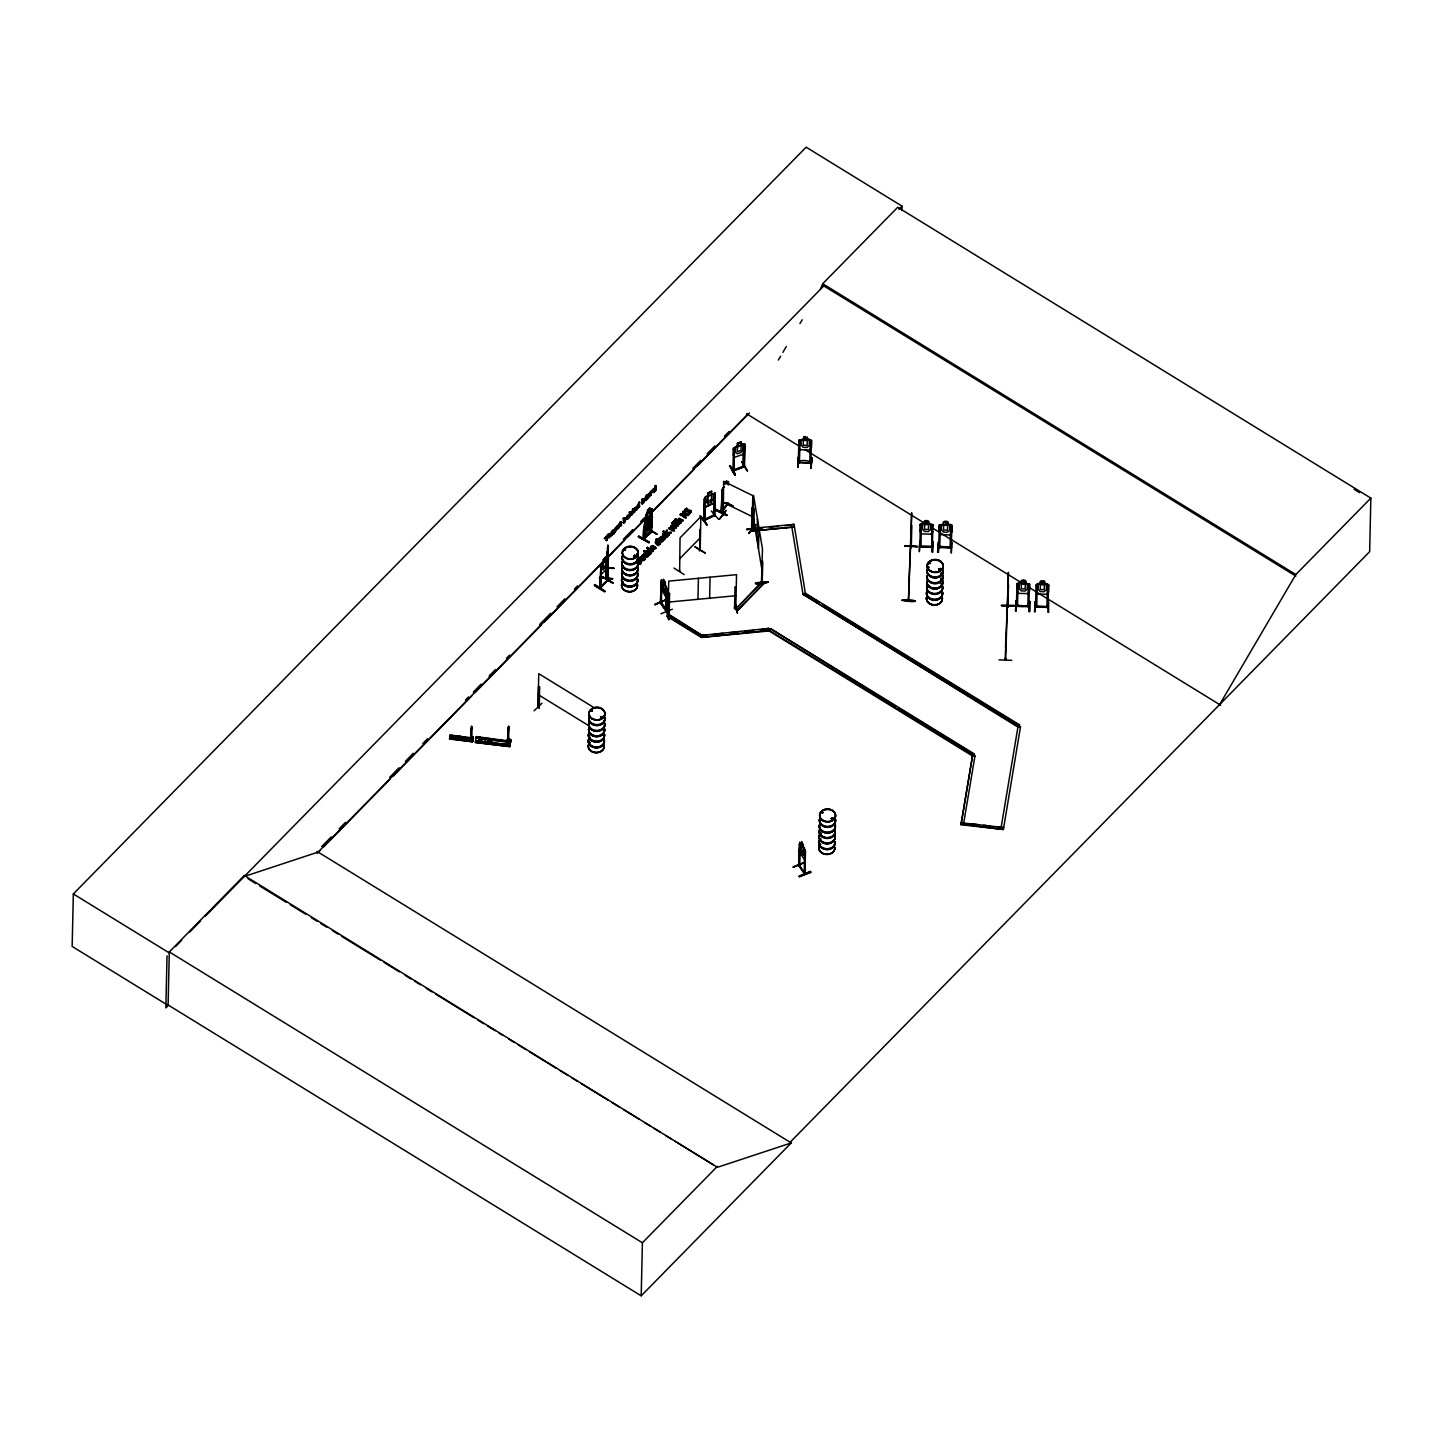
<?xml version="1.0" encoding="UTF-8"?>
<svg xmlns="http://www.w3.org/2000/svg" width="1443" height="1443" viewBox="0 0 1443 1443"><rect width="100%" height="100%" fill="white"/><g stroke="black" fill="none" stroke-linecap="round" stroke-linejoin="round"><path stroke-width="1.5" d="M591.414 711.273L592.117 710.317M600.865 716.558C600.991 718.939 603.607 715.548 602.002 717.496M624.44 550.216L624.873 549.35M624.404 549.981L625.631 550.108M633.874 556.421L634.559 555.302L634.325 556.385M634.722 556.619L634.325 555.555M635.317 556.619L636.002 555.465M636.255 556.186L634.541 555.14M822.961 812.499L821.897 812.95M822.384 812.517L821.68 812.283M831.114 818.794L832.683 819.047M831.493 818.325L832.467 817.91M832.647 819.245L833.224 818.325L833.332 819.281M929.472 563.51L930.32 562.644M929.635 562.608L930.446 563.419M938.78 569.029L939.159 570.003M939.068 568.885L940.024 569.588M941.07 569.624L939.591 569.606M472.402 738.131C470.165 738.888 473.755 735.84 472.51 741.81L449.567 739.05L450.234 735.064L452.543 735.533M509.271 740.89C511.417 741.413 509.397 746.031 510.335 741.143M509.812 740.962L510.191 740.079M471.139 740.061L471.031 731.98M508.567 726.298L507.792 744.191L508.657 726.316L508.17 727.885M650.378 552.597L649.188 554.004L646.897 551.839L648.755 550.865L650.396 552.813M901.965 210.534L902.073 206.169L806.132 147.186L73.34 893.938L72.15 946.428L168.073 1005.41L169.3 951.929L244.3 875.486L717.387 1167.315L791.233 1142.928L790.115 1142.243L1369.641 551.695L1370.85 498.106L897.726 207.269L822.726 283.712L820.418 289.069M167.027 955.843L165.837 1007.899L168.47 1005.212M244.3 875.486L244.282 876.478L318.109 852.091L603.914 560.84M472.582 738.563L472.763 737.445L472.528 741.359L449.621 738.582L472.51 741.756L472.673 740.71M450.234 735.064L450.036 736.345L470.887 738.888M451.948 738.69L452.561 735.353M453.499 738.87L454.112 735.533L456.439 735.822L455.826 739.159M457.9 739.411L458.495 736.074L460.822 736.543M460.227 739.88L460.822 736.363M470.22 740.169L472.546 740.439L472.925 738.996L473.16 737.102L470.833 736.832L470.202 741.071L470.274 739.898L472.745 740.025M471.212 733.765L471.23 728.643L471.266 731.294M471.681 729.887L471.554 737.842L471.554 726.208M509.92 746.013L475.613 741.431M508.712 726.605L508.73 741.54L476.352 736.994M481.313 742.225L482.215 737.499M484.812 742.658L485.714 737.932M487.914 743.037L488.798 738.311M491.396 743.452L492.297 738.726M475.739 740.782L510.119 744.931L475.739 740.728L475.414 742.496L509.794 746.662L509.938 744.209L506.457 743.776L506.349 745.526L507.269 740.53M506.439 744.877L506.457 743.776M507.196 740.656L507.287 739.159L510.786 739.592L510.569 742.135L476.316 737.391M534.09 710.786L541.901 703.246M538.077 706.781L539.303 707.791L539.466 695.724M538.005 707.485L538.762 673.683L593.001 707.016M539.664 686.724L539.033 708.062L538.437 706.421M594.714 584.704C625.937 605.339 573.647 571.302 604.851 591.017M600.883 566.359L599.621 588.167L607.737 579.779M600.739 587.698L600.504 586.507L599.621 587.265L600.865 587.59L600.054 588.383L601.442 563.924L600.054 588.293L607.792 580.429M600.793 587.716L601.244 566.576L600.18 567.081M602.579 576.731L613.131 582.99L602.525 576.749M605.807 556.962L606.926 564.159L603.21 569.967L601.984 569.209L602.092 564.375L603.336 559.559L605.934 557.016L603.372 559.631M604.689 537.986C601.767 542.009 613.852 527.867 609.397 537.752C606.403 539.177 613.059 530.952 608.423 535.299M605.248 538.329L608.585 534.451M608.567 534.956L606.547 540.584L606.06 536.58M606.547 540.584L606.619 536.02L608.008 534.108M606.204 567.55L605.952 578.156L607.232 567.333M607.81 580.519L606.565 581.078L607.269 579.473M606.818 564.574L606.403 578.192L606.511 577.218M606.998 558.928L606.944 555.393M607.124 581.168L607.305 563.997M607.395 559.794L608.116 547.24M607.052 581.222L608.17 559.505M607.882 549.007L607.178 558.567M607.719 548.25L607.846 545.346L606.944 555.465M601.605 564.051L608.405 557.9L607.719 580.645L607.737 564.033M607.846 559.83L608.188 545.815M608.405 557.9L607.323 568.308L601.298 574.44L600.541 572.51L601.37 574.296M608.946 535.678L611.147 533.82M611.868 531.204L611.111 535.948L610.028 535.804M610.064 534.487L609.343 537.229L610.515 533.062L608.405 534.794M611.832 535.209L612.986 530.086L612.355 534.668L611.273 534.848L612.355 534.668M613.383 533.73L615.746 530.808M612.553 578.751C572.907 575.991 639.051 581.24 599.801 577.2M613.834 568.199L607.178 567.46M615.241 528.318C610.371 537.824 620.977 521.266 613.942 534.09M619.011 526.028C613.113 527.904 623.214 523.647 617.442 525.468C613.293 532.251 621.356 524.711 618.668 528.282C614.88 532.251 618.362 522.492 619.498 525.775C620.364 526.984 621.193 522.925 621.518 525.306C618.975 529.509 620.093 518.993 620.634 523.196L620.093 521.951M619.191 523.737L620.093 524.152L619.57 522.474M619.444 526.713L617.514 528.607L619.516 525.901L619.173 524.17M619.75 524.512L619.552 523.376M620.057 522.853L621.59 522.222L620.652 525.649L621.536 524.837M620.616 523.629L621.031 521.861M624.26 519.823C627.651 511.886 624.116 531.042 623.214 518.452L625.468 517.676L625.522 519.733M623.683 523.142L623.737 517.911M624.206 522.041L625.613 518.795L624.206 522.041L625.053 518.452L624.242 520.256M628.805 516.035C628.102 511.58 623.16 523.755 629.238 516.558M629.31 515.638C622.654 516.432 630.573 524.494 629.328 512.211L631.655 511.598L631.709 514.953L631.096 512.229L629.815 513.69L630.32 516.36M629.797 516.901L629.851 511.67M630.519 512.139L630.375 513.6L630.411 512.012L629.328 512.211M631.709 514.953L632.485 510.191L634.289 508.351M633.062 508.567C634.271 511.201 631.006 508.639 633.621 508.91M632.972 513.672L633.026 509.505M633.495 513.131L633.766 508.892L634.83 509.487L634.776 511.814L633.693 512.012L634.776 511.814M634.253 512.355L634.271 509.145C636.183 505.122 635.028 511.399 636.688 509.866L636.94 506.24L639.339 502.002L639.285 507.233M636.165 510.407L636.038 506.944L634.271 508.694M638.78 504.329C634.235 512.77 641.901 500.505 638.906 507.124C637.175 509.938 636.074 505.465 634.848 509.054M639.339 502.002L638.726 506.89M638.419 536.76C671.193 554.437 616.72 524.458 648.755 542.839M639.285 506.908L637.409 508.603L639.898 502.362M636.507 562.59C640.349 567.46 642.045 559.018 636.958 560.407M645.003 498.033C650.468 485.497 641.395 513.492 641.864 499.44C642.099 503.048 644.299 495.526 644.299 500.306M642.333 504.13L642.388 498.899M642.875 503.03C645.4 495.093 642.82 506.132 643.488 501.497M647.673 555.573C650.144 556.836 641.756 559.866 642.712 554.779L646.951 556.114M642.171 555.753L642.712 554.779M645.274 523.953L645.057 517.442L643.831 539.249L644.498 538.383M646.302 551.893C647.131 546.951 654.437 553.138 649.386 554.978L643.776 551.533L644.318 550.559L646.302 552.236L644.318 550.559M644.101 553.372C651.082 556.349 643.145 555.573 644.624 552.831L648.647 555.321L648.123 556.276M651.027 531.511C652.705 528.733 642.424 538.365 644.263 539.375C639.862 538.979 649.512 501.515 646.266 515.44L646.157 520.256L647.348 521.013M645.057 517.442L644.444 539.357M644.083 553.805L644.624 552.831M644.985 538.798L645.093 532.359M648.466 493.903L647.709 498.647C641.666 505.248 650.486 492.514 645.598 498.34M647.24 497.528L645.274 499.512L646.266 498.701M649.603 525.45L649.657 528.102L647.167 530.753L646.085 523.575L649.693 517.712L650.901 518.452M651.496 511.183L652.182 510.461L651.064 523.304L647.42 529.166L646.211 528.427L646.32 523.593C649.945 519.39 644.101 522.582 648.087 523.502L646.428 528.084L647.33 522.258M647.438 513.257L647.474 510.606L649.999 508.026L647.51 510.678M646.879 552.579L646.951 551.551M646.933 548.322L647.456 547.366L653.066 551.244L646.933 548.322L647.456 547.366M647.167 530.753L647.312 527.994L645.616 529.888M647.51 521.41L647.546 518.759L650.09 516.197L649.945 518.957L651.172 518.488M648.448 497.889L649.043 494.246M648.971 497.366L650.162 493.127L648.466 494.354M648.448 494.805L649.584 492.766M649.927 495.472L650.522 491.81L651.009 495.274L649.927 495.472L651.009 495.274M649.657 528.102L649.639 525.523L652.11 521.879L651.406 523.701M649.675 518.524L651.082 510.317L649.855 510.786L649.873 507.954M649.188 554.004L646.879 552.146M650.486 495.815C649.855 494.318 651.154 489.466 652.903 491.504L654.364 489.393L652.903 491.504M654.978 490.331C644.083 498.935 662.59 480.285 650.522 491.81M649.386 554.978L651.172 552.669M644.263 539.375C646.302 534.613 653.697 532.99 650.649 531.06M650.937 532.269L651.154 525.883M651.533 522.853L651.821 510.245M651.731 531.601L652.29 508.802L649.729 510.714M651.677 548.629C654.978 541.648 647.943 551.821 653.318 546.518M644.823 531.908L645.544 533.657L651.442 527.453L651.677 513.257L652.29 515.115M655.212 547.258C650.901 553.625 655.97 542.37 650.649 546.572C649.17 553.192 658.675 547.276 655.122 548.033M652.543 551.785L653.066 550.811M654.527 489.826C650.522 486.832 652.795 498.051 654.725 488.708C648.43 493.921 658.026 494.3 655.068 485.984L656.15 485.804L656.06 490.151M655.537 490.674L655.591 485.443M652.2 548.953L654.346 546.32M655.248 546.969L655.88 548.178M659.884 543.199L655.717 542.532M655.97 539.375C655.104 543.74 655.23 543.849 659.036 543.416C653.282 546.031 656.06 540.385 656.493 538.852L657.647 539.989L656.493 538.852M654.888 604.815L666.215 599.693L654.869 604.346M656.872 534.144L648.214 529.076L656.818 533.856M655.789 542.712C657.593 538.979 659.758 543.614 662.391 541.396M660.01 543.001L660.046 543.686A1.948 1.533 1.3 0 1 659.776 544.516L657.395 545.201L659.289 543.199M655.753 543.217L657.701 540.44M168.091 1004.959L641.197 1295.814L642.406 1242.766L717.424 1166.323M658.152 545.67L657.431 544.732M658.206 540.349L659.18 538.924L658.206 540.349L662.59 541.468L661.056 539.592M657.647 539.989L662.103 537.265L659.794 539.069M665.259 538.816L661.453 536.327L659.126 538.203L661.778 536.814L664.736 539.339M668.614 619.642C673.159 612.77 649.224 589.141 666.774 611.381L667.261 588.654L661.345 579.888L661.417 603.39L661.291 581.493L660.353 602.561M661.02 603.553L661.417 580.014M660.912 613.798L672.33 609.199M662.626 538.041L663.744 538.726L661.868 539.087M669.137 534.866L667.406 532.377L671.193 532.341L667.387 533.459L669.137 534.433L668.614 535.407L663.004 531.944L663.527 530.988L666.81 533.441L663.527 530.988M663.672 534.65C666.702 533.856 662.77 532.196 662.662 534.956M663.203 592.442L663.491 579.509M665.061 534.036L664.339 533.098M666.81 533.441L666.991 530.05L667.387 532.81L671.175 532.792M665.061 595.183L665.349 582.269L663.419 579.328L662.301 586.309L663.257 589.844L665.115 592.586L666.161 591.991M666.991 530.05L666.323 531.15M667.063 535.93L667.153 534.83L667.55 536.58M665.782 610.75L666.738 610.515L665.674 610.587L666.269 587.175L663.816 580.429L664.989 583.062M666.648 589.484L666.395 610.768M666.991 595.58L667.333 588.726M668.614 535.407L669.137 534.433M667.135 616.414L668.668 614.213L702.543 635.714L701.027 637.247L667.135 616.414L668.668 614.213M668.885 528.535L669.444 527.543L673.087 529.347L668.885 528.535C683.441 538.239 663.473 516.901 674.188 529.725M670.49 533.477L671.193 532.341M666.125 609.613L668.668 619.3M668.127 614.916L669.191 614.826L669.552 593.416L668.398 593.524L669.552 593.416M670.706 526.677C683.351 528.805 664.501 523.033 673.087 529.347M671.987 523.124L672.6 522.077L673.286 522.943L671.987 523.124L672.6 522.077M675.017 527.398L672.402 524.945L672.943 523.971L676.172 527.687L671.825 527.038M672.691 523.556L673.304 522.51M672.402 524.945L672.943 523.971M673.394 523.935L673.935 522.961L677.957 525.883L673.394 523.935L673.935 522.961M675.288 522.492L673.556 521.879L674.097 520.905C675.234 523.304 677.939 518.939 675.811 522.402C677.597 525.595 682.214 521.59 678.751 524.675C672.6 520.959 677.831 526.046 680.212 523.106M673.701 530.212L674.206 529.274M674.097 520.905L673.556 521.879M673.953 568.073L684.144 574.585M673.574 521.446L675.288 522.943M681.132 522.637C674.152 519.66 682.088 520.436 680.609 523.16L674.999 519.714L675.54 518.74L677.561 520.436L675.54 518.74M675.703 528.174L676.19 527.254M675.811 522.402L676.767 520.995M677.434 526.406L677.957 525.45M679.635 571.266L680.05 537.86L700.865 516.648L700.18 550.505L699.386 550.054M680.23 514.79L681.006 513.564L686.922 514.484L680.23 514.79L685.587 518.091C687.391 514.826 674.747 511.994 686.11 517.568M680.609 523.16L681.15 522.204M678.174 520.165C679.382 517.442 682.286 522.943 683.062 520.256L679.058 518.199L677.543 520.057M686.922 514.917L682.665 512.301L683.188 511.345L688.545 515.079L681.475 514.718M682.521 521.212L683.062 520.256M682.665 512.301L683.188 511.345M685.587 518.091L686.11 517.135M686.706 508.152C688.978 510.119 685.263 506.944 684.685 509.83A2.164 1.696 1.3 0 0 684.649 510.804C689.501 513.239 692.279 510.389 684.776 511.093M687.932 515.71L688.564 514.646M691.143 510.984L690.187 513.528L687.968 513.69L690.313 511.904M688.852 514.249L688.004 513.221M694.913 546.717L705.266 553.102L695.075 546.879M697.961 599.296L698.43 578.3M700.108 550.396L699.891 529.545M700.342 516.179L707.142 524.927L700.414 515.818M700.234 529.184L699.801 550.775M701.027 637.247L702.561 635.046M803.967 594.859L1018.018 727.11L1019.552 724.891L805.501 593.307L803.967 594.859L1018.036 726.442L1020.508 726.731L1003.372 829.509L961.002 824.729L972.528 755.988L974.061 753.787L770.688 628.769L769.155 630.97L701.352 637.409L769.173 630.32L974.999 756.276L972.528 755.988L769.155 630.97L768.848 628.372L701.027 635.461L707.593 634.848M714.808 515.53L704.004 520.689L704.942 520.364L705.465 499.224L704.238 499.386L703.895 520.743L704.563 498.088M704.978 520.274L705.086 505.23M711.327 504.31L711.67 491.161L708.098 492.893L706.312 502.146L708.062 503.336L711.399 501.731L713.221 498.809L713.329 493.993L711.561 493.993M708.008 505.934L708.17 492.983M711.327 511.038L718.65 519.426M709.613 598.196L710.082 577.2M713.852 498.953L713.654 516.143L714.646 515.728L715.241 493.037L705.609 496.645L704.527 498.214L705.681 496.735M713.942 494.751L713.672 515.385M703.841 520.292L714.501 515.205L714.79 500.595M715.043 493.019L713.798 503.138L705.338 507.088L713.798 503.138M715.782 509.379C749.584 527.128 692.947 497.907 726.731 514.754M725.919 510.461L719.588 518.759M722.203 490.512L721.085 512.157M722.041 489.844L724.043 486.598L722.041 489.844L721.518 512.572L722.113 489.79M722.149 510.984L722.6 490.71L721.608 491.305M752.074 529.419L752.795 495.634L723.61 481.313L723.322 515.385L723.232 513.961M726.424 480.898L726.37 483.477L727.867 481.475M727.561 482.99L726.478 483.531L726.623 480.772M726.947 504.725L727.705 503.012L727.038 504.527M727.452 503.138L727.579 504.797M721.644 512.427L727.994 503.409L721.157 512.175M728.535 481.529L728.462 484.974L727.831 481.601M730.014 465.873C738.058 484.632 736.164 470.58 729.436 466.179M741.269 441.955L737.427 443.29L737.553 446.013L737.427 443.29L741.269 441.955L741.143 444.769L743.037 444.967L742.929 449.783L740.962 452.525L737.373 453.769L735.515 452.362L735.623 447.546L737.373 445.869L733.513 448.124L732.882 470.797L733.765 469.246M733.639 448.106L733.369 455.05L734.541 457.305L743.542 454.184L745.021 444.119L744.498 466.702M733.747 470.003L734.144 455.321M733.928 470.49L734.469 449.35L733.224 449.386L734.469 449.35M733.423 506.06L726.1 502.813M735.335 474.801L730.014 465.584M735.876 607.305L734.487 607.395L734.541 608.621L735.046 587.211L736.255 587.445L735.046 587.211M735.01 603.228L737.463 613.203L735.19 603.156M735.443 609.397L761.489 582.214L763.455 584.072L737.427 610.605L735.443 609.397L761.471 582.864L762.463 548.989L753.553 495.4L752.975 530.176M734.721 607.377L735.786 608.441L736.543 574.675L668.74 581.114L667.893 614.934L669.083 613.654M741.269 444.642L741.143 442.081M737.427 610.605L763.473 583.423M741.774 461.904L747.149 471.067M743.812 446.103L744.859 445.743L743.614 445.779L743.271 467.189L744.047 465.602M743.47 452.092L743.379 467.135M744.678 445.418L744.137 466.396M752.975 529.617L746.644 529.202M755.807 525.054L748.881 533.134M752.092 528.661L752.236 507.864L752.019 529.401M751.532 529.166L752.236 507.864M751.983 531.006L794.353 526.984L751.983 531.006L751.677 528.391L794.047 524.368L805.483 593.975L818.866 602.182M752.687 529.274L753.3 528.372M753.318 529.202L753.715 508.116M753.408 530.122L753.877 509.018M756.98 539.862L757.449 518.867M758.513 549.061L758.982 528.066M762.445 560.786L762.265 581.818M762.607 561.706L762.157 582.81L761.525 581.186M768.289 581.745C761.327 586.652 743.163 582.539 768.307 581.854M768.848 628.372L760.082 629.851M770.688 628.769L895.381 706.096M791.882 527.218L803.011 594.209L805.501 593.307L803.011 594.209M794.047 524.368L785.118 525.883M798.466 456.998L798.015 467.117M798.412 457.323L798.051 467.117M799.711 461.598L798.286 462.716L798.881 441.324L800.035 441.36L799.404 462.824C794.678 459.523 812.571 459.794 810.804 463.239L811.453 440.584M798.52 462.788L798.556 461.453M803.21 439.339L798.971 440.115L798.809 447.15L800.053 449.765L809.938 450.018L811.435 447.601L811.597 440.566L810.064 439.682C807.737 440.133 803.354 432.341 803.336 439.538L801.208 440.331L801.099 445.147L803.156 447.294L807.088 447.438L809.234 445.454L809.343 440.62L807.25 439.682L807.322 436.995M804.545 862.373L793.127 867.243L804.491 862.661M793.181 866.972L804.238 862.301M799.079 864.267L799.729 865.259L798.701 865.331L799.602 844.119L799.711 866.034L798.628 865.331L804.599 874.205L804.869 852.146L805.014 853.12M804.905 849.458L799.693 842.405L799.242 866.197L799.765 842.532M810.804 872.33L810.497 871.428L799.115 876.424L810.804 872.312L799.44 876.875M810.263 442.099L811.435 441.774L810.281 441.738L809.776 463.095L811.074 463.131L798.25 462.662M809.956 461.868L809.902 463.203L810.966 462.013M799.693 842.405L801.605 844.678L801.713 841.864L804.491 849.729L804.527 874.205L804.869 852.146M802.092 842.965L803.264 844.75M810.966 467.947L811.958 457.882L810.93 467.586M811.038 467.965L812.012 457.936M805.465 851.226L804.996 874.043L798.646 864.555M909.415 578.571L908.459 600.577L911.651 512.806L910.84 547.582L911.417 545.725M910.84 547.582L910.912 545.688M911.814 525.577L911.291 547.582L911.471 545.923M919.804 541.558L919.353 551.244M920.273 531.258L920.436 524.278L919.822 546.915L920.995 546.843L921.356 525.486L920.201 525.45L921.356 525.486M919.822 546.915L919.876 545.58L921.013 546.085M924.71 520.977L924.638 523.665L922.528 524.458L922.42 529.274L924.476 531.421L928.39 531.565L930.537 529.563L930.645 524.747L928.57 523.809C931.475 519.552 922.023 519.372 924.512 523.575L920.291 524.242M931.583 525.865L932.737 525.901L931.583 525.865L932.106 547.312M932.629 541.594L932.178 551.695M931.006 546.807L932.16 546.031L932.376 547.258L932.9 524.693L928.715 523.737M938.383 552.362L938.852 541.828L938.275 552.29M939.952 547.619L939.808 546.302L938.744 547.582L939.231 526.136L940.385 526.19L939.754 547.637L938.635 547.546M943.56 524.152L939.339 524.927L939.177 531.962L940.403 534.577L950.288 534.938L951.785 532.323L951.947 525.378L947.762 524.314L949.692 525.45L949.584 530.266L947.438 532.251L943.506 532.106L941.449 529.978L941.576 525.144L943.686 524.368C940.89 520.147 950.342 520.165 947.762 524.422L947.672 521.807M950.63 526.551L950.125 547.907C953.498 548.556 949.043 544.732 950.27 548.015M951.208 552.831L951.695 542.297L951.388 552.795M951.334 548.033L951.803 525.414M961.002 824.729L972.546 755.338L974.061 753.787M961.327 822.781L1003.697 827.561L997.005 826.803M963.816 822.402L975.017 755.609M999.007 659.866L1011.832 660.335M1001.442 605.717L1014.285 605.555L1001.442 605.284M1001.244 826.623L1018.036 726.442L1019.552 724.891M1005.663 659.18L1008.386 572.276L1008.026 607.052L1007.521 605.248M1006.168 638.04L1005.104 659.974M1005.825 658.387L1005.699 659.92L1005.248 658.369M1008.549 585.046L1007.593 606.944M1008.152 605.375L1008.098 606.854M1003.372 829.509L961.02 824.061M1015.854 600.955L1016.106 610.696M1017.459 606.403L1018.091 584.956L1016.936 584.92L1016.431 606.367L1017.766 605.194L1016.377 605.104L1016.341 606.313L1029.112 606.727L1027.759 606.276M1028.841 606.818L1029.49 584.181L1018.379 582.936L1017.026 583.712L1016.864 590.746L1018.109 593.362L1027.975 593.614L1029.49 591.089L1029.635 584.144L1025.306 583.17M1018.036 726.442L1020.508 726.731M1021.391 583.134C1018.596 578.697 1028.3 579.058 1025.306 583.279L1027.398 584.217L1027.29 589.033L1025.125 591.035L1021.211 590.89L1019.155 588.744L1019.263 583.928L1021.391 583.134L1017.026 583.712M1025.522 580.501L1025.45 583.08M1028.318 585.335L1027.831 606.691C1030.663 602.958 1026.965 608.026 1016.503 605.88M1029.364 601.064L1028.913 611.165M1034.938 601.641L1035.118 611.399M1036.507 607.106L1036.543 605.771C1032.827 608.116 1039.627 605.844 1035.407 606.24M1037.12 586.002L1035.966 585.605L1037.138 585.66L1036.795 606.655M1044.407 581.276L1044.353 583.982L1046.428 584.92L1046.319 589.736L1044.173 591.72L1040.259 591.576L1038.202 589.429L1038.311 584.613L1040.421 583.838C1037.661 579.437 1047.185 579.942 1044.498 583.784M1046.734 607.377C1049.169 603.968 1046.716 610.046 1047.041 606.168M1047.365 586.02L1046.915 607.413M1048.646 612.337L1048.574 602.146M1040.439 583.712L1036.056 584.505L1035.605 607.07L1048.033 607.413L1048.538 584.884M1035.912 591.323L1037.138 594.047L1047.023 594.3L1048.52 591.792L1048.682 584.848L1047.167 583.964L1048.538 584.992M1219.624 704.563L1295.832 574.548L1370.85 498.106M908.387 598.899L908.928 599.819M910.858 547.474L910.894 545.797M471.915 729.256L471.843 728.156M509.92 741.702L510.01 741.323M798.881 441.324L800.035 441.36M798.971 440.223L810.118 439.592M798.033 467.55L798.502 456.998M809.92 450.126L811.435 447.492M810.858 468.019L811.345 457.467M908.747 587.716L911.164 533.802M919.353 551.677L919.804 541.125M920.129 531.277L921.374 533.892L931.24 534.144L932.737 531.619L931.24 534.144M920.923 546.157L919.768 545.652M932.376 546.085L931.258 546.049M932.9 524.693L921.644 523.466L920.291 524.35M932.16 552.146L932.701 541.612M932.863 552.128L932.791 541.991M938.13 542.207L937.679 552.344L938.726 542.189M939.231 526.136L940.385 526.533M939.339 524.927L950.486 524.404M939.898 547.528L940.06 546.428L950.035 547.005M940.403 534.577L939.321 531.854M950.215 546.753L950.27 547.961M951.785 526.605L950.612 526.911M951.947 525.378L950.414 524.494M1005.5 647.186L1007.917 593.271M1016.521 600.595L1015.403 611.074M1016.936 584.92L1018.073 585.317M1016.088 611.147L1016.557 600.595M1017.604 606.313L1017.766 605.194M1018.109 593.362L1017.008 590.62M1029.472 585.371L1028.3 585.678M1028.895 611.616L1029.4 601.064L1029.599 611.598M1029.562 611.579L1030.049 601.478M1034.487 611.76L1035.569 601.298L1035.136 611.832M1037.427 583.531L1047.221 583.874L1044.353 583.856M1037.138 594.047L1036.056 591.323M1048.52 586.074L1047.347 586.381M1048.52 591.901L1046.915 594.318M1047.943 612.301L1048.43 601.767M608.152 552.507L607.341 560.064M663.762 538.293L663.113 540.097L661.796 539.159M472.546 738.311L473.16 737.102M607.737 555.898L607.99 552.182M615.494 531.132L615.71 529.996M471.41 728.408L471.681 726.424M510.461 741.161L510.497 740.115M647.041 556.276L647.113 555.212M678.12 520.779L679.04 518.921L682.539 520.779M762.175 582.665L761.958 581.691M607.287 553.733L607.521 551.226L607.232 553.499M664.321 538.924L663.636 540.602L661.904 540.746M721.807 511.435L721.626 510.822M471.446 728.084L471.627 726.677M450.036 736.363L450.252 735.19L473.178 737.986L472.979 739.123L473.178 737.968M476.136 738.365L476.443 736.706L510.66 741.233M640.512 558.838L641.774 557.142L644.101 559.451L640.818 559.307L641.756 557.575L644.119 559.235M607.846 545.346L607.575 548.665M607.611 549.386L607.972 545.364M607.792 567.586L606.493 577.994M607.521 569.245L607.323 568.308M660.966 539.682L661.417 538.113M647.691 555.952L645.923 557.341L642.189 555.321M449.585 739.032L449.783 737.914M475.432 742.46L509.812 746.554M508.261 728.877L507.81 734.74M509.974 745.688L475.505 741.522L509.866 746.157L510.046 745.183M470.833 736.832L473.106 737.373M475.559 741.702L476.406 736.525M507.287 739.159L510.786 739.592M508.134 740.818L507.521 744.155L507.9 734.758M509.938 744.209L506.385 744.173M509.866 743.903L510.443 742.423M509.848 745.959L510.75 740.944M704.617 519.173L703.968 520.021L704.924 519.552M714.826 514.772L713.906 515.331M617.37 527.687L619.516 525.901M627.164 517.712L628.733 515.584M615.331 531.493L613.852 532.485L616.341 527.579M623.105 522.799L625.342 520.147M641.774 503.787L643.794 501.533M650.577 532.07L651.262 530.429M641.323 562.067C637.95 569.714 644.299 557.449 636.814 559.289M691.233 511.634L688.87 513.816M715.403 510.281L726.388 515.566M715.71 509.83L726.713 515.079M644.805 522.907L645.724 519.444L651.677 513.257M644.931 522.979L645.833 519.498M651.226 519.209L652.128 515.728L651.334 519.282M651.442 527.453L652.362 523.989M643.722 500.974L643.488 499.44L642.911 501.244M638.798 535.966L649.134 542.027M638.78 536.327L649.116 542.352M667.929 535.299L667.712 536.291M594.282 585.569L604.455 591.774M594.642 585.136L604.815 591.396M679.689 571.374L679.689 570.67M699.404 550.559L699.386 549.837M661.778 539.357L662.644 537.608M600.486 716.774L602.867 716.558M831.114 818.542L833.116 817.91M833.495 818.722L831.655 819.299M930.212 563.185L929.617 563.582M744.372 466.792L733.08 470.725M647.312 527.146L648.629 523.538L650.613 523.719L649.116 522.42L650.847 517.676L648.61 522.42L647.294 521.392M647.059 555.844L645.995 557.088L642.694 555.23M663.726 538.888L661.886 539.393M690.403 511.688L688.004 513.654M607.052 568.235L605.916 577.94M804.599 859.92L805.302 858.098L804.725 859.866L800.017 852.975L799.53 849.332L800.017 852.975M667.117 595.526L666.377 597.366L661.688 590.458L661.201 586.832L661.868 590.385M659.325 543.452L657.413 545.165M667.081 535.497L665.331 536.904L663.401 534.884M663.527 534.415L664.664 536.255L666.937 535.804M644.119 559.018L642.838 559.83L640.638 558.639M721.157 511.525L727.344 504.365L721.59 511.706M645.688 523.142L644.985 524.981L651.659 517.063M650.468 547.366L652.254 546.031L654.346 546.771M662.842 534.181L662.968 536.381L665.295 537.608A1.966 1.551 1.3 0 0 666.594 537.391L667.568 536.147M660.317 602.687L666.143 611.399M661.399 602.489L660.768 601.623L660.912 602.687M803.931 873.213L805.05 873.231L804.022 872.654M726.983 503.733L728.066 503.427M611.85 531.673L612.986 530.086M612.409 532.016L613.546 530.429M649.025 494.715L650.162 493.127M650.504 492.279L651.641 490.692M651.082 492.622L653.968 489.484M638.726 506.565L637.788 507.918L639.339 504.671M630.375 513.6L632.268 512.391M642.911 500.793L646.644 498.484M615.187 530.465L613.293 532.142L615.764 527.218M643.903 539.177L651.785 530.609M655.753 548.051L653.102 549.549L650.595 548.033M618.849 526.388L616.937 528.264L618.939 525.559M628.643 516.414L627.29 518.632L629.202 516.756M654.364 490.205L653.03 492.424L654.924 490.548M778.336 360.029L780.609 356.205M782.882 352.363L786.291 346.609M799.945 323.593L802.218 319.751M630.375 514.033L631.745 513.167M634.83 509.487L636.219 508.621M662.608 541.035L660.858 542.604L657.683 540.872M661.868 540.909L658.206 539.898M679.581 523.16L675.811 521.969M476.208 737.878L510.642 741.846M620.941 524.512L620.021 524.765M592.333 710.551L591.305 711.056L592.243 711.092M600.811 717.387L602.777 717.189M940.998 569.516L939.014 569.696M685.497 510.371L687.517 509.163M458.621 737.265L458.982 738.563M798.268 462.319L810.948 462.788M938.617 547.131L951.442 547.6M1035.371 606.601L1048.015 607.034M647.059 551.695L650.252 552.362M654.96 547.979L652.2 548.52M727.867 483.82L728.084 482.864M719.588 519.191L726.19 510.479M748.917 533.188L755.537 524.549M748.863 533.567L755.555 524.891M724.855 483.531L726.172 481.854M724.837 484.397L726.154 482.702M726.478 483.531L727.939 481.655M703.679 519.678L713.365 515.259M663.509 534.866L665.097 533.567M669.119 614.033L667.911 614.177M734.613 608.17L735.714 608.098M650.27 552.813L649.188 553.571M662.103 537.265L661.056 540.025M645.779 515.115L651.514 509M645.418 517.658L644.372 518.163M645.436 525.288L648.412 522.312L645.49 525.505L644.75 523.593M656.763 534.307L648.16 528.805M539.303 707.232L538.023 706.727M175.523 946.536L181.764 940.169M189.592 932.196L200.523 921.049M205.213 916.287L823.809 285.912M898.935 209.361L902.073 206.169M624.296 518.253L623.214 518.452M642.947 499.242L641.864 499.44M656.15 485.804L655.068 485.984M616.81 527.344L618.452 525.685M620.634 523.196L621.59 522.222M626.605 517.37L628.246 515.692M649.999 492.352L651.082 492.153M605.988 540.241L607.106 540.025M631.15 514.61L632.232 514.411M635.605 510.064L636.688 509.866M646.626 498.827L647.709 498.647M321.735 846.59L331.205 836.922M339.105 828.877L345.418 822.438M389.628 777.398L399.098 767.73M405.429 761.291L413.311 753.246M422.799 743.596L427.525 738.78M465.422 700.162L468.578 696.933M473.322 692.099L481.222 684.054M489.105 676.009L495.436 669.588M506.475 658.315L509.632 655.104M539.646 624.53L550.703 613.257M557.016 606.818L564.898 598.773M574.386 589.123L577.543 585.912M623.34 539.249L632.81 529.581M640.71 521.536L643.867 518.326M692.802 468.434L700.703 460.389M707.016 453.968L714.916 445.923M724.386 436.255L729.13 431.439M607.07 557.629L644.967 519.011M651.28 512.572L747.618 414.412M317.226 853.408L320.382 850.198M323.539 846.987L389.79 779.473M392.947 776.262L471.807 695.887M474.963 692.676L541.215 625.162M544.372 621.951L604.31 560.858M605.663 559.704L624.819 539.971M627.976 536.742L645.328 519.065M653.21 511.038L694.227 469.246M697.384 466.017L749.44 412.969M600.432 586.598L606.926 580.753M687.517 508.73C682.467 512.049 688.69 510.479 690.981 511.129M657.647 539.556L658.603 538.582M675.252 521.626L676.208 520.652M639.267 564.285L640.259 563.167A2.219 1.75 1.3 0 0 640.439 562.048L636.976 559.974M679.563 558.874L700.396 537.644M803.967 595.508L805.483 593.975M641.197 1295.814L791.323 1142.82L790.223 1142.135M663.095 534.271L664.321 533.531M799.693 461.958L798.538 461.958M810.912 462.409L809.956 461.922M932.214 547.294L919.57 546.789M951.442 547.186L950.288 547.204M1017.568 605.573L1016.594 605.555M1028.967 605.988L1017.622 605.952M1047.997 606.691L1036.759 606.601M667.315 536.435L666.612 536.94A1.966 1.551 1.3 0 1 665.295 537.175L662.752 535.587M762.066 581.132L761.633 582.719M640.512 556.89L639.916 557.503A2.02 1.605 1.3 0 0 639.736 558.549L642.369 560.443L644.696 559.469A2.002 1.587 1.3 0 0 644.877 558.423L641.738 556.493M939.321 568.885L940.529 568.885M822.744 812.95L822.059 811.994M458.802 737.139L458.784 738.473M459.938 738.491L460.119 737.301M489.249 739.61L488.78 741.143M602.597 577.038L612.806 583.279M804.382 854.563L803.372 855.14L801.55 852.38L800.721 844.011L801.731 844.624M761.525 580.97L761.688 582.738M732.864 469.534C730.122 472.817 749.133 465.151 743.163 466.017M708.297 493.019L711.633 491.396M708.206 496.446L711.543 494.841M708.098 501.28L711.435 499.675M705.465 499.224L704.238 499.386M714.177 495.057L714.934 494.282M658.152 545.22L659.794 544.083A1.948 1.533 1.3 0 0 660.064 543.235M686.706 508.603L684.685 510.263A2.164 1.696 1.3 0 0 684.631 511.237M661.832 582.305L660.894 581.655M654.833 604.653L666.215 599.711M800.125 844.931L799.206 844.281M803.607 847.402L801.713 841.864M803.408 847.438L805.537 851.28M799.332 865.638L804.346 872.51M666.882 609.289L668.686 619.732M741.215 444.534L745.075 444.21M733.098 469.949L743.037 466.287M539.303 707.719L538.221 707.07L538.473 686.435L539.393 686.994M735.858 607.737L734.667 607.882M635.353 556.421L634.108 556.511M822.42 813.058L822.384 812.12M489.935 739.411L489.231 741.612M489.574 739.7C492.73 738.329 491.071 743.885 488.979 741.197M636.814 559.722L641.269 561.904M939.79 546.825L938.653 546.771M759.361 527.958L746.644 529.671M746.626 529.473L755.104 528.643M668.939 613.618L667.784 614.538L669.191 614.411M753.895 528.841L762.806 527.994M769.498 527.362L778.426 526.515M668.271 602.128L736.074 595.688M714.159 634.217L722.907 633.387M729.473 632.755L738.221 631.926M744.786 631.312L753.535 630.483M741.882 461.796L747.636 470.905M645.652 529.779L644.768 529.924M651.442 508.82L652.29 508.802M651.496 517.117L652.525 517.045M670.508 533.044L667.442 533.838M634.848 557.016L635.786 555.988M904.707 546.085L917.532 546.464M1001.442 605.555L1014.267 605.934M921.013 545.941L930.988 546.32M932.268 546.915L919.84 546.861M938.744 547.492L951.298 547.943M1017.766 605.411L1027.741 605.97M1036.795 606.114L1046.752 606.601M607.449 567.676L613.888 568.109M605.32 567.748L613.834 568.47M970.255 823.773L979.166 824.783M983.621 825.288L990.313 826.045M476.298 737.499L506.403 741.035M478.264 738.744L506.222 742.009M450.144 735.714L471.013 738.167M470.977 738.383L450.09 735.894L470.887 738.816M449.693 738.329L472.637 741.107L449.621 738.401M681.493 514.285L687.932 515.277M940.042 568.308L941.07 568.867M490.313 739.628L491.522 740.908L489.556 741.558M671.843 526.605L675.703 527.741M668.903 528.102L673.719 529.761M653.318 546.969L651.641 546.861L651.695 548.196M728.084 503.192L727.038 503.878M726.045 502.543L731.583 505.176M721.987 496.825L722.492 498.466M723.141 502.326L752.308 516.63M752.705 528.517L752.993 529.401M666.233 610.732L661.038 603.012M822.726 283.712L1295.832 574.548M822.69 285.227L1295.814 576.082M746.5 413.726L799.422 446.266M805.176 449.801L926.045 524.116M931.799 527.651L1021.987 583.08M1027.741 586.616L1220.724 705.248M651.623 491.233L652.885 491.901M683.17 511.778L688.545 515.079M682.665 511.868L686.922 514.484M647.961 494.426L649.025 495.147M680.23 514.357L685.605 517.658M822.672 604.545L1019.534 725.558M683.044 520.689L679.04 518.65L677.561 520.436M675.017 519.282L680.627 522.727M673.917 523.394L677.957 525.883M673.412 523.502L677.434 525.974M638.744 506.132L639.808 506.709M761.471 582.864L763.455 584.072M632.467 509.163L633.567 510.01L632.485 510.191M663.004 531.511L668.614 534.956M647.438 547.799L653.066 551.244M646.933 547.889L652.543 551.334M643.794 551.1L649.404 554.545M611.345 531.727L612.409 532.449M899.223 708.441L974.043 754.436M735.461 608.73L737.427 609.956M644.606 553.282L648.647 555.753M610.046 535.353L611.111 535.948M608.008 534.595L608.964 535.155M636.525 562.157L639.285 563.852M670.526 616.035L702.543 635.714M667.153 615.764L701.045 636.597M538.293 694.678L588.78 725.721M316.991 851.406L791.233 1142.928M248.106 878.823L255.772 883.531M259.596 885.894L286.417 902.38M290.259 904.725L305.573 914.14M311.327 917.676L317.063 921.211M320.905 923.574L326.641 927.109M332.395 930.627L338.131 934.162M341.973 936.525L380.285 960.064M384.109 962.427L399.422 971.842M405.176 975.378L410.93 978.913M414.754 981.258L420.508 984.793M426.244 988.329L431.998 991.864M435.822 994.227L474.134 1017.766M477.958 1020.129L483.712 1023.664M487.536 1026.009L495.202 1030.717M499.044 1033.08L502.867 1035.425M508.603 1038.96L514.357 1042.495M518.181 1044.858L525.847 1049.566M529.689 1051.911L556.493 1068.397M560.335 1070.76L567.983 1075.468M571.825 1077.813L577.561 1081.348M581.403 1083.711L608.206 1100.197M612.048 1102.542L619.714 1107.25M623.538 1109.613L638.87 1119.028M644.606 1122.564L650.36 1126.099M654.184 1128.444L659.938 1131.979M665.674 1135.515L671.428 1139.05M675.252 1141.395L713.563 1164.952M169.3 951.929L642.406 1242.766M73.34 893.938L169.264 952.903M1354.075 489.195L1359.649 492.676M810.064 439.79L811.435 440.692M661.291 539.898L663.401 540.313L664.321 538.636M672.42 524.512L675.017 526.948M655.753 542.784L659.036 542.171L660.01 543.434M672.925 524.422L676.172 527.687M670.724 526.244L673.105 528.914M663.401 582.954L665.277 585.696M663.293 587.788L665.169 590.53M743.686 443.668L733.513 448.124M729.924 465.963L735.209 475.234M799.133 876.009L810.533 871.5L799.206 876.496M644.805 531.745L645.598 533.513M804.779 849.512L805.338 851.28M685.407 510.317L689.952 509.974L691.215 511.724M666.341 530.699L666.81 533.008M651.19 552.777L648.087 550.432L646.302 552.236M753.084 516.396L761.976 569.985M701.045 634.812L701.352 637.409M640.367 557.052A2.02 1.605 1.3 0 1 641.594 556.655M637.409 561.904A7.991 6.313 1.3 0 1 630.014 570.562A7.991 6.313 1.3 0 1 622.618 561.778M637.517 561.543A8.117 6.403 1.3 0 1 630.014 570.328A8.117 6.403 1.3 0 1 622.528 561.399M637.247 566.45A7.955 6.277 1.3 0 1 629.906 575.054A7.955 6.277 1.3 0 1 622.564 566.323A8.009 6.331 1.3 0 0 629.906 575.234A8.009 6.331 1.3 0 0 637.319 566.558M636.579 554.292A8.117 6.403 1.3 0 1 631.204 564.484A8.117 6.403 1.3 0 1 622.654 555.609M637.409 560.948A7.991 6.295 1.3 0 1 630.032 569.588A7.991 6.295 1.3 0 1 622.654 560.804M637.517 556.114A7.991 6.295 1.3 0 1 630.14 564.754A7.991 6.295 1.3 0 1 622.781 555.988M637.517 561.237A8.117 6.403 1.3 0 1 630.032 570.021A8.117 6.403 1.3 0 1 622.546 561.111M636.597 553.986A8.117 6.403 1.3 0 1 631.222 564.177A8.117 6.403 1.3 0 1 622.673 555.321M637.553 555.14A7.991 6.313 1.3 0 1 630.158 563.798A7.991 6.313 1.3 0 1 622.781 555.014M637.03 578.427A7.991 6.313 1.3 0 1 629.635 587.085A7.991 6.313 1.3 0 1 622.258 578.3M637.139 578.048A8.117 6.403 1.3 0 1 629.635 586.832A8.117 6.403 1.3 0 1 622.149 577.921M636.922 583.261A7.991 6.313 1.3 0 1 629.527 591.919A7.991 6.313 1.3 0 1 622.149 583.134M622.204 582.828A7.955 6.277 1.3 0 0 629.527 591.576A7.955 6.277 1.3 0 0 636.886 582.972A8.009 6.331 1.3 0 1 628.481 591.684A8.009 6.331 1.3 0 1 623.178 581.511M637.229 567.315A7.955 6.277 1.3 0 1 629.888 575.919A7.955 6.277 1.3 0 1 622.546 567.171M637.265 572.258A8.117 6.403 1.3 0 1 629.779 581.042A8.117 6.403 1.3 0 1 622.294 572.131M637.03 577.453A7.991 6.295 1.3 0 1 629.653 586.092A7.991 6.295 1.3 0 1 622.294 577.326M637.139 572.637A7.991 6.295 1.3 0 1 629.761 581.276A7.991 6.295 1.3 0 1 622.402 572.51M637.139 577.759A8.117 6.403 1.3 0 1 629.653 586.543A8.117 6.403 1.3 0 1 622.167 577.615M637.283 571.969A8.117 6.403 1.3 0 1 629.779 580.735A8.117 6.403 1.3 0 1 622.294 571.825M637.175 571.662A7.991 6.313 1.3 0 1 629.797 580.32A7.991 6.313 1.3 0 1 622.402 571.518M942.838 578.336A7.991 6.295 1.3 0 1 933.874 583.675A7.991 6.295 1.3 0 1 927.001 576.551M941.251 573.665A7.991 6.295 1.3 0 1 942.838 576.695M941.359 573.268A8.117 6.403 1.3 0 1 937.012 583.315A8.117 6.403 1.3 0 1 926.893 576.208M941.143 578.553A7.991 6.295 1.3 0 1 936.868 588.437A7.991 6.295 1.3 0 1 926.893 581.439M941.125 578.21A7.955 6.277 1.3 0 1 936.868 588.059A7.955 6.277 1.3 0 1 926.929 581.078M941.179 578.3A8.009 6.331 1.3 0 1 936.886 588.221A8.009 6.331 1.3 0 1 926.875 581.204M943.091 570.562A8.117 6.403 1.3 0 1 932.954 577.489A8.117 6.403 1.3 0 1 928.625 567.37M941.287 572.691A7.991 6.313 1.3 0 1 937.012 582.593A7.991 6.313 1.3 0 1 927.019 575.577M942.982 572.546A7.991 6.313 1.3 0 1 931.98 577.453A7.991 6.313 1.3 0 1 928.715 567.748M941.359 572.979A8.117 6.403 1.3 0 1 937.03 583.008A8.117 6.403 1.3 0 1 926.893 575.901M943.109 570.256A8.117 6.403 1.3 0 1 932.954 577.182A8.117 6.403 1.3 0 1 928.625 567.063M942.982 569.931A7.991 6.295 1.3 0 1 933.008 576.749A7.991 6.295 1.3 0 1 928.733 566.792M941.918 591.612A7.991 6.295 1.3 0 1 934.541 600.27A7.991 6.295 1.3 0 1 927.164 591.486M942.045 591.251A8.117 6.403 1.3 0 1 934.541 600.017A8.117 6.403 1.3 0 1 927.055 591.107M941.81 596.482A7.991 6.295 1.3 0 1 934.433 605.122A8.009 6.331 1.3 0 1 927.037 596.338A7.991 6.295 1.3 0 0 934.433 605.122A8.009 6.331 1.3 0 0 941.828 596.464A8.009 6.331 1.3 0 1 934.433 604.942A8.009 6.331 1.3 0 1 927.037 596.121M941.792 596.157A7.955 6.277 1.3 0 1 934.433 604.761A7.955 6.277 1.3 0 1 927.091 596.013M941.107 579.076A7.955 6.277 1.3 0 1 936.85 588.906A7.955 6.277 1.3 0 1 926.911 581.944M941.161 578.751A8.009 6.331 1.3 0 1 936.868 588.654A8.009 6.331 1.3 0 1 926.857 581.637M941.125 583.694A8.117 6.403 1.3 0 1 935.749 593.885A8.117 6.403 1.3 0 1 927.2 585.01M941.954 590.638A7.991 6.313 1.3 0 1 934.559 599.296A7.991 6.313 1.3 0 1 927.182 590.512M942.063 585.822A7.991 6.313 1.3 0 1 934.667 594.48A7.991 6.313 1.3 0 1 927.29 585.696M942.045 590.945A8.117 6.403 1.3 0 1 934.559 599.729A8.117 6.403 1.3 0 1 927.073 590.818M941.034 583.423A7.991 6.295 1.3 0 1 935.731 593.452A7.991 6.295 1.3 0 1 927.326 584.722M834.721 824.53A7.991 6.295 1.3 0 1 827.344 833.188A7.991 6.295 1.3 0 1 819.967 824.404M834.848 824.169A8.117 6.403 1.3 0 1 827.344 832.954A8.117 6.403 1.3 0 1 819.858 824.025M834.613 829.418A7.991 6.295 1.3 0 1 827.236 838.058A7.991 6.295 1.3 0 1 819.858 829.292A8.009 6.331 1.3 0 0 827.236 838.058A8.009 6.331 1.3 0 0 834.649 829.382A8.009 6.331 1.3 0 1 827.236 837.86A8.009 6.331 1.3 0 1 819.84 829.058A7.955 6.277 1.3 0 0 827.236 837.68A7.955 6.277 1.3 0 0 834.595 829.076M834.974 818.361A8.117 6.403 1.3 0 1 827.488 827.146A8.117 6.403 1.3 0 1 820.003 818.235M834.757 823.556A7.991 6.313 1.3 0 1 827.362 832.214A7.991 6.313 1.3 0 1 819.985 823.43M834.866 818.74A7.991 6.313 1.3 0 1 827.47 827.398A7.991 6.313 1.3 0 1 820.093 818.614M834.848 823.863A8.117 6.403 1.3 0 1 827.362 832.647A8.117 6.403 1.3 0 1 819.877 823.737M834.992 818.073A8.117 6.403 1.3 0 1 827.488 826.857A8.117 6.403 1.3 0 1 820.003 817.928M834.884 817.766A7.991 6.295 1.3 0 1 827.506 826.424A7.991 6.295 1.3 0 1 820.129 817.64M834.884 842.64A7.991 6.295 1.3 0 1 828.011 849.656A7.991 6.295 1.3 0 1 819.065 844.155M819.065 842.496A7.991 6.295 1.3 0 1 820.652 839.501M835.028 842.297A8.117 6.403 1.3 0 1 824.873 849.224A8.117 6.403 1.3 0 1 820.544 839.104M834.775 847.492A7.991 6.295 1.3 0 1 824.801 854.31A7.991 6.295 1.3 0 1 820.526 844.353M834.757 847.167A7.955 6.277 1.3 0 1 824.819 853.967A7.955 6.277 1.3 0 1 820.562 844.047A8.009 6.331 1.3 0 0 824.783 854.148A8.009 6.331 1.3 0 0 834.812 847.312M834.577 829.923A7.955 6.277 1.3 0 1 827.218 838.545A7.955 6.277 1.3 0 1 819.877 829.797M834.613 834.884A8.117 6.403 1.3 0 1 826.045 843.596A8.117 6.403 1.3 0 1 820.688 833.314M834.92 841.666A7.991 6.313 1.3 0 1 824.927 848.502A7.991 6.313 1.3 0 1 820.652 838.527M835.028 836.85A7.991 6.313 1.3 0 1 825.035 843.686A7.991 6.313 1.3 0 1 820.76 833.711M835.028 841.99A8.117 6.403 1.3 0 1 824.891 848.917A8.117 6.403 1.3 0 1 820.562 838.816M834.613 834.577A8.117 6.403 1.3 0 1 826.063 843.307A8.117 6.403 1.3 0 1 820.688 833.008M834.505 834.288A7.991 6.295 1.3 0 1 826.081 842.874A7.991 6.295 1.3 0 1 820.796 832.737M604.094 722.781A7.991 6.295 1.3 0 1 596.717 731.421A7.991 6.295 1.3 0 1 589.339 722.654M604.22 722.402A8.117 6.403 1.3 0 1 596.717 731.186A8.117 6.403 1.3 0 1 589.231 722.276M589.267 727.182A7.955 6.277 1.3 0 0 596.608 735.93A7.955 6.277 1.3 0 0 603.95 727.326A8.009 6.331 1.3 0 1 596.608 736.11A8.009 6.331 1.3 0 1 589.213 727.308M603.968 727.669A7.991 6.295 1.3 0 1 596.59 736.309A7.991 6.295 1.3 0 1 589.231 727.543M604.346 716.612A8.117 6.403 1.3 0 1 596.843 725.396A8.117 6.403 1.3 0 1 589.357 716.486M604.13 721.807A7.991 6.313 1.3 0 1 596.735 730.465A7.991 6.313 1.3 0 1 589.339 721.68M604.238 716.991A7.991 6.313 1.3 0 1 596.843 725.649A7.991 6.313 1.3 0 1 589.447 716.846M604.22 722.113A8.117 6.403 1.3 0 1 596.717 730.898A8.117 6.403 1.3 0 1 589.231 721.987M604.346 716.323A8.117 6.403 1.3 0 1 596.861 725.107A8.117 6.403 1.3 0 1 589.375 716.179M604.238 716.017A7.991 6.295 1.3 0 1 596.861 724.657A7.991 6.295 1.3 0 1 589.502 715.89M604.004 727.849A8.009 6.331 1.3 0 1 596.59 736.525A8.009 6.331 1.3 0 1 589.195 727.723M603.715 739.303A7.991 6.295 1.3 0 1 596.338 747.943A7.991 6.295 1.3 0 1 588.96 739.177M603.841 738.924A8.117 6.403 1.3 0 1 595.292 747.636A8.117 6.403 1.3 0 1 589.916 737.355M604.148 745.742A7.991 6.295 1.3 0 1 594.155 752.561A7.991 6.295 1.3 0 1 589.898 742.604M604.112 745.418A7.955 6.277 1.3 0 1 594.173 752.218A7.955 6.277 1.3 0 1 589.934 742.297M603.932 728.174A7.955 6.277 1.3 0 1 596.59 736.796A7.955 6.277 1.3 0 1 589.249 728.048M603.643 743.957A8.009 6.331 1.3 0 1 595.183 752.561A8.009 6.331 1.3 0 1 589.88 742.405M603.968 733.134A8.117 6.403 1.3 0 1 596.482 741.918A8.117 6.403 1.3 0 1 588.978 732.99M603.751 738.329A7.991 6.313 1.3 0 1 596.356 746.987A7.991 6.313 1.3 0 1 588.978 738.185M603.859 733.495A7.991 6.313 1.3 0 1 596.464 742.171A7.991 6.313 1.3 0 1 589.087 733.369M603.841 738.636A8.117 6.403 1.3 0 1 595.292 747.348A8.117 6.403 1.3 0 1 589.916 737.048M603.968 732.828A8.117 6.403 1.3 0 1 596.482 741.612A8.117 6.403 1.3 0 1 588.997 732.701M603.859 732.539A7.991 6.295 1.3 0 1 596.482 741.179A7.991 6.295 1.3 0 1 589.123 732.395M478.986 741.955L479.888 736.94L478.986 741.955M603.372 563.077L603.264 567.893L605.645 565.458L605.753 560.642L603.372 563.077M603.859 559.631L605.411 558.062L603.859 559.631M647.51 514.123L647.402 518.939L649.729 516.468L649.837 511.634L647.51 514.123M647.582 522.276L647.474 527.092L649.819 524.639L649.927 519.805L647.582 522.276M647.997 510.66L649.476 509.072L647.997 510.66M648.069 518.813L649.566 517.243L648.069 518.813M708.874 493.145L711.02 492.117L708.874 493.145M737.535 446.879L737.427 451.695L741.017 450.45L741.125 445.634L737.535 446.879M738.239 443.632L740.548 442.839L738.239 443.632M803.318 440.404L803.21 445.22L807.124 445.364L807.232 440.548L803.318 440.404M804.094 437.409L806.583 438.365L804.094 437.409M801.695 845.49L801.586 850.306L803.408 853.084L803.517 848.25L801.695 845.49M902.29 599.945C913.78 603.751 924.981 599.711 902.29 599.963M904.707 545.779L917.514 546.663L904.707 545.815M924.62 524.53L924.512 529.347L928.444 529.491L928.552 524.675L924.62 524.53M925.396 521.536L927.903 522.492L925.396 521.536M943.668 525.216L943.56 530.05L947.474 530.194L947.6 525.36L943.668 525.216M944.443 522.24L946.933 523.196L944.443 522.24M1021.373 584L1021.265 588.816L1025.179 588.96L1025.288 584.144L1021.373 584M1022.131 581.006L1024.638 581.962L1022.131 581.006M1040.403 584.686L1040.295 589.52L1044.227 589.664L1044.335 584.83L1040.403 584.686M1041.179 581.709L1043.686 582.647L1041.179 581.709M902.272 600.342L915.096 600.793L902.272 600.396M606.565 556.132L606.89 557.088L606.565 556.132M700.36 515.872L706.98 524.945L700.342 515.891M640.169 557.611L639.916 557.936A2.02 1.605 1.3 0 0 639.718 558.982L642.369 560.894L644.696 559.902A2.002 1.587 1.3 0 0 644.877 558.874L641.738 556.926A2.002 1.587 1.3 0 0 640.512 557.341L640.169 557.611M768.289 582.142L755.591 583.477L768.289 582.214M705.501 507.052L704.418 504.978L705.411 507.178M629.906 575.414A7.991 6.313 1.3 0 0 637.301 566.738A8.009 6.331 1.3 0 1 629.906 575.486A8.009 6.331 1.3 0 1 622.51 566.684A7.991 6.313 1.3 0 0 629.906 575.414M625.414 557.593A7.991 6.313 1.3 0 0 638.203 553.517A7.991 6.313 1.3 0 0 627.218 546.771A8.009 6.331 1.3 0 0 625.396 557.629A8.009 6.331 1.3 0 0 638.221 553.553A8.009 6.331 1.3 0 0 627.218 546.789A7.991 6.313 1.3 0 0 625.414 557.593M625.432 558.062A7.955 6.277 1.3 0 0 638.149 554.022A7.955 6.277 1.3 0 0 627.236 547.312A7.955 6.277 1.3 0 0 625.432 558.062M930.32 570.779A7.991 6.295 1.3 0 0 943.091 566.702A7.991 6.295 1.3 0 0 932.124 559.974A7.991 6.313 1.3 0 0 930.302 570.815A8.009 6.331 1.3 0 0 943.127 566.919A7.991 6.313 1.3 0 0 932.124 559.992A7.991 6.295 1.3 0 0 930.32 570.779M930.32 571.248A7.955 6.277 1.3 0 0 943.055 567.207A7.955 6.277 1.3 0 0 932.124 560.497A7.955 6.277 1.3 0 0 930.32 571.248M932.106 560.155A8.009 6.331 1.3 0 0 930.302 570.995A7.991 6.313 1.3 0 0 943.109 566.738A8.009 6.331 1.3 0 0 932.106 560.155M822.744 820.201A7.991 6.295 1.3 0 0 835.515 816.143A7.991 6.295 1.3 0 0 824.566 809.397A7.991 6.295 1.3 0 0 822.744 820.201M822.763 820.688A7.955 6.277 1.3 0 0 835.479 816.648A7.955 6.277 1.3 0 0 824.566 809.938A7.955 6.277 1.3 0 0 822.763 820.688M822.726 820.418A8.009 6.331 1.3 0 0 835.551 816.341A8.009 6.331 1.3 0 0 824.548 809.577A8.009 6.331 1.3 0 0 822.726 820.418M592.099 718.488A7.991 6.313 1.3 0 0 604.906 714.429A7.991 6.313 1.3 0 0 593.921 707.665A7.991 6.313 1.3 0 0 592.099 718.488A8.009 6.331 1.3 0 0 604.924 714.592A8.009 6.331 1.3 0 0 593.903 707.828A8.009 6.331 1.3 0 0 592.099 718.668M592.117 718.939A7.955 6.277 1.3 0 0 604.851 714.88A7.955 6.277 1.3 0 0 593.921 708.17A7.955 6.277 1.3 0 0 592.117 718.939"/></g></svg>
